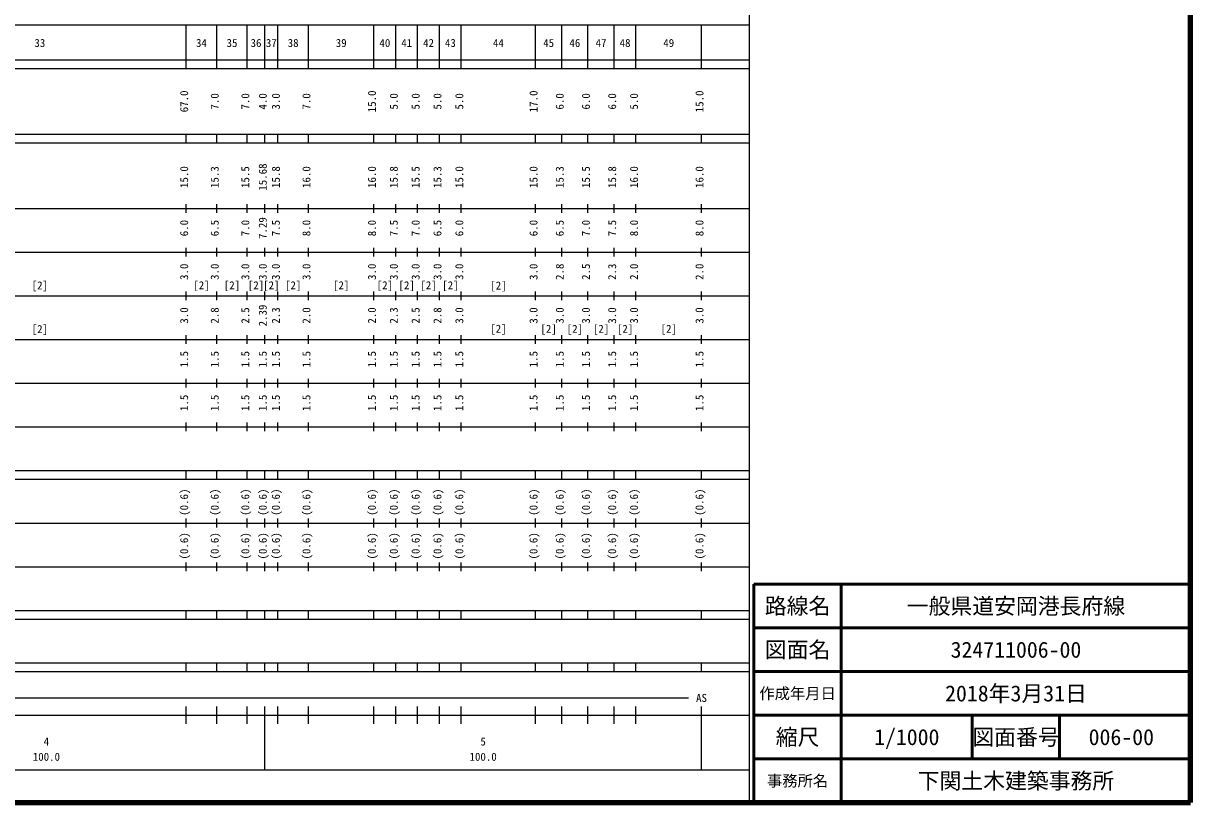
# Model space of a CAD drawing. Units: millimetres on the paper, enlarged 1000 times. Extents: x 40000 to 680000, y 20000 to 380000.
# Drawn here: x 412722 to 680000, y 20000 to 198357 of the extents above; entities that cross this region are included whole.
import ezdxf
from ezdxf.enums import TextEntityAlignment as Align

# ---------------------------------------------------------------- set-up
doc = ezdxf.new("R2010")
doc.units = ezdxf.units.MM
doc.header["$LTSCALE"] = 1000
for name, color, linetype, lineweight in [('M-TTL', 2, 'Continuous', 140), ('M-TTL-BAND', 7, 'Continuous', 25), ('M-TTL-FRAM', 2, 'Continuous', 50), ('M-TTL-LINE', 7, 'Continuous', 50)]:
    doc.layers.add(name, color=color, linetype=linetype, lineweight=lineweight)
doc.layers.add('M-TTL-TXT', color=7, linetype='Continuous')
doc.styles.add('ＭＳ ゴシック', font='')
doc.styles.get('ＭＳ ゴシック').set_extended_font_data('MS Gothic')

msp = doc.modelspace()

# ---------------------------------------------------------------- linework, layer by layer
at = {"layer": 'M-TTL'}
for p, q in [((680000, 20000), (680000, 380000)), ((40000, 20000), (680000, 20000))]:
    msp.add_line(p, q, dxfattribs=at)
at = {"layer": 'M-TTL-BAND'}
for p, q in [((579000, 20000), (579000, 370000)), ((68000, 198000), (579000, 198000)), ((450000, 188000), (450000, 198000)), ((457000, 188000), (457000, 198000)), ((464000, 188000), (464000, 198000)), ((468000, 188000), (468000, 198000)), ((471000, 188000), (471000, 198000)), ((478000, 188000), (478000, 198000)), ((493000, 188000), (493000, 198000)), ((498000, 188000), (498000, 198000)), ((503000, 188000), (503000, 198000)), ((508000, 188000), (508000, 198000)), ((513000, 188000), (513000, 198000)), ((530000, 188000), (530000, 198000)), ((536000, 188000), (536000, 198000)), ((542000, 188000), (542000, 198000)), ((548000, 188000), (548000, 198000)), ((553000, 188000), (553000, 198000)), ((568000, 188000), (568000, 198000)), ((40000, 190000), (579000, 190000)), ((40000, 188000), (579000, 188000)), ((40000, 173000), (579000, 173000)), ((450000, 171000), (450000, 173000)), ((457000, 171000), (457000, 173000)), ((464000, 171000), (464000, 173000)), ((468000, 171000), (468000, 173000)), ((471000, 171000), (471000, 173000)), ((478000, 171000), (478000, 173000)), ((493000, 171000), (493000, 173000)), ((498000, 171000), (498000, 173000)), ((503000, 171000), (503000, 173000)), ((508000, 171000), (508000, 173000)), ((513000, 171000), (513000, 173000)), ((530000, 171000), (530000, 173000)), ((536000, 171000), (536000, 173000)), ((542000, 171000), (542000, 173000)), ((548000, 171000), (548000, 173000)), ((553000, 171000), (553000, 173000)), ((568000, 171000), (568000, 173000)), ((40000, 171000), (579000, 171000)), ((40000, 156000), (579000, 156000)), ((450000, 155000), (450000, 157000)), ((457000, 155000), (457000, 157000)), ((464000, 155000), (464000, 157000)), ((468000, 155000), (468000, 157000)), ((471000, 155000), (471000, 157000)), ((478000, 155000), (478000, 157000)), ((493000, 155000), (493000, 157000)), ((498000, 155000), (498000, 157000)), ((503000, 155000), (503000, 157000)), ((508000, 155000), (508000, 157000)), ((513000, 155000), (513000, 157000)), ((530000, 155000), (530000, 157000)), ((536000, 155000), (536000, 157000)), ((542000, 155000), (542000, 157000)), ((548000, 155000), (548000, 157000)), ((553000, 155000), (553000, 157000)), ((568000, 155000), (568000, 157000)), ((46000, 146000), (579000, 146000)), ((450000, 145000), (450000, 147000)), ((457000, 145000), (457000, 147000)), ((464000, 145000), (464000, 147000)), ((468000, 145000), (468000, 147000)), ((471000, 145000), (471000, 147000)), ((478000, 145000), (478000, 147000)), ((493000, 145000), (493000, 147000)), ((498000, 145000), (498000, 147000)), ((503000, 145000), (503000, 147000)), ((508000, 145000), (508000, 147000)), ((513000, 145000), (513000, 147000)), ((530000, 145000), (530000, 147000)), ((536000, 145000), (536000, 147000)), ((542000, 145000), (542000, 147000)), ((548000, 145000), (548000, 147000)), ((553000, 145000), (553000, 147000)), ((568000, 145000), (568000, 147000)), ((450000, 135000), (450000, 137000)), ((457000, 135000), (457000, 137000)), ((464000, 135000), (464000, 137000)), ((468000, 135000), (468000, 137000)), ((471000, 135000), (471000, 137000)), ((478000, 135000), (478000, 137000)), ((493000, 135000), (493000, 137000)), ((498000, 135000), (498000, 137000)), ((503000, 135000), (503000, 137000)), ((508000, 135000), (508000, 137000)), ((513000, 135000), (513000, 137000)), ((530000, 135000), (530000, 137000)), ((536000, 135000), (536000, 137000)), ((542000, 135000), (542000, 137000)), ((548000, 135000), (548000, 137000)), ((553000, 135000), (553000, 137000)), ((568000, 135000), (568000, 137000)), ((52000, 136000), (579000, 136000)), ((46000, 126000), (579000, 126000)), ((450000, 125000), (450000, 127000)), ((457000, 125000), (457000, 127000)), ((464000, 125000), (464000, 127000)), ((468000, 125000), (468000, 127000)), ((471000, 125000), (471000, 127000)), ((478000, 125000), (478000, 127000)), ((493000, 125000), (493000, 127000)), ((498000, 125000), (498000, 127000)), ((503000, 125000), (503000, 127000)), ((508000, 125000), (508000, 127000)), ((513000, 125000), (513000, 127000)), ((530000, 125000), (530000, 127000)), ((536000, 125000), (536000, 127000)), ((542000, 125000), (542000, 127000)), ((548000, 125000), (548000, 127000)), ((553000, 125000), (553000, 127000)), ((568000, 125000), (568000, 127000)), ((52000, 116000), (579000, 116000)), ((450000, 115000), (450000, 117000)), ((457000, 115000), (457000, 117000)), ((464000, 115000), (464000, 117000)), ((468000, 115000), (468000, 117000)), ((471000, 115000), (471000, 117000)), ((478000, 115000), (478000, 117000)), ((493000, 115000), (493000, 117000)), ((498000, 115000), (498000, 117000)), ((503000, 115000), (503000, 117000)), ((508000, 115000), (508000, 117000)), ((513000, 115000), (513000, 117000)), ((530000, 115000), (530000, 117000)), ((536000, 115000), (536000, 117000)), ((542000, 115000), (542000, 117000)), ((548000, 115000), (548000, 117000)), ((553000, 115000), (553000, 117000)), ((568000, 115000), (568000, 117000)), ((450000, 105000), (450000, 107000)), ((457000, 105000), (457000, 107000)), ((464000, 105000), (464000, 107000)), ((468000, 105000), (468000, 107000)), ((471000, 105000), (471000, 107000)), ((478000, 105000), (478000, 107000)), ((493000, 105000), (493000, 107000)), ((498000, 105000), (498000, 107000)), ((503000, 105000), (503000, 107000)), ((508000, 105000), (508000, 107000)), ((513000, 105000), (513000, 107000)), ((530000, 105000), (530000, 107000)), ((536000, 105000), (536000, 107000)), ((542000, 105000), (542000, 107000)), ((548000, 105000), (548000, 107000)), ((553000, 105000), (553000, 107000)), ((568000, 105000), (568000, 107000)), ((46000, 106000), (579000, 106000)), ((40000, 96000), (579000, 96000)), ((40000, 94000), (579000, 94000)), ((450000, 94000), (450000, 96000)), ((457000, 94000), (457000, 96000)), ((464000, 94000), (464000, 96000)), ((468000, 94000), (468000, 96000)), ((471000, 94000), (471000, 96000)), ((478000, 94000), (478000, 96000)), ((493000, 94000), (493000, 96000)), ((498000, 94000), (498000, 96000)), ((503000, 94000), (503000, 96000)), ((508000, 94000), (508000, 96000)), ((513000, 94000), (513000, 96000)), ((530000, 94000), (530000, 96000)), ((536000, 94000), (536000, 96000)), ((542000, 94000), (542000, 96000)), ((548000, 94000), (548000, 96000)), ((553000, 94000), (553000, 96000)), ((568000, 94000), (568000, 96000)), ((49000, 84000), (579000, 84000)), ((450000, 83000), (450000, 85000)), ((457000, 83000), (457000, 85000)), ((464000, 83000), (464000, 85000)), ((468000, 83000), (468000, 85000)), ((471000, 83000), (471000, 85000)), ((478000, 83000), (478000, 85000)), ((493000, 83000), (493000, 85000)), ((498000, 83000), (498000, 85000)), ((503000, 83000), (503000, 85000)), ((508000, 83000), (508000, 85000)), ((513000, 83000), (513000, 85000)), ((530000, 83000), (530000, 85000)), ((536000, 83000), (536000, 85000)), ((542000, 83000), (542000, 85000)), ((548000, 83000), (548000, 85000)), ((553000, 83000), (553000, 85000)), ((568000, 83000), (568000, 85000)), ((450000, 73000), (450000, 75000)), ((457000, 73000), (457000, 75000)), ((464000, 73000), (464000, 75000)), ((468000, 73000), (468000, 75000)), ((471000, 73000), (471000, 75000)), ((478000, 73000), (478000, 75000)), ((493000, 73000), (493000, 75000)), ((498000, 73000), (498000, 75000)), ((503000, 73000), (503000, 75000)), ((508000, 73000), (508000, 75000)), ((513000, 73000), (513000, 75000)), ((530000, 73000), (530000, 75000)), ((536000, 73000), (536000, 75000)), ((542000, 73000), (542000, 75000)), ((548000, 73000), (548000, 75000)), ((553000, 73000), (553000, 75000)), ((568000, 73000), (568000, 75000)), ((40000, 74000), (579000, 74000)), ((40000, 64000), (579000, 64000)), ((40000, 62000), (579000, 62000)), ((450000, 62000), (450000, 64000)), ((457000, 62000), (457000, 64000)), ((464000, 62000), (464000, 64000)), ((468000, 62000), (468000, 64000)), ((471000, 62000), (471000, 64000)), ((478000, 62000), (478000, 64000)), ((493000, 62000), (493000, 64000)), ((498000, 62000), (498000, 64000)), ((503000, 62000), (503000, 64000)), ((508000, 62000), (508000, 64000)), ((513000, 62000), (513000, 64000)), ((530000, 62000), (530000, 64000)), ((536000, 62000), (536000, 64000)), ((542000, 62000), (542000, 64000)), ((548000, 62000), (548000, 64000)), ((553000, 62000), (553000, 64000)), ((568000, 62000), (568000, 64000)), ((40000, 52000), (579000, 52000)), ((450000, 50000), (450000, 52000)), ((457000, 50000), (457000, 52000)), ((464000, 50000), (464000, 52000)), ((468000, 50000), (468000, 52000)), ((471000, 50000), (471000, 52000)), ((478000, 50000), (478000, 52000)), ((493000, 50000), (493000, 52000)), ((498000, 50000), (498000, 52000)), ((503000, 50000), (503000, 52000)), ((508000, 50000), (508000, 52000)), ((513000, 50000), (513000, 52000)), ((530000, 50000), (530000, 52000)), ((536000, 50000), (536000, 52000)), ((542000, 50000), (542000, 52000)), ((548000, 50000), (548000, 52000)), ((553000, 50000), (553000, 52000)), ((568000, 50000), (568000, 52000)), ((40000, 50000), (579000, 50000)), ((71000, 44000), (565000, 44000)), ((450000, 38000), (450000, 42000)), ((457000, 38000), (457000, 42000)), ((464000, 38000), (464000, 42000)), ((468000, 27500), (468000, 42000)), ((471000, 38000), (471000, 42000)), ((478000, 38000), (478000, 42000)), ((493000, 38000), (493000, 42000)), ((498000, 38000), (498000, 42000)), ((503000, 38000), (503000, 42000)), ((508000, 38000), (508000, 42000)), ((513000, 38000), (513000, 42000)), ((530000, 38000), (530000, 42000)), ((536000, 38000), (536000, 42000)), ((542000, 38000), (542000, 42000)), ((548000, 38000), (548000, 42000)), ((553000, 38000), (553000, 42000)), ((568000, 27500), (568000, 42000)), ((40000, 40000), (579000, 40000)), ((68000, 27500), (579000, 27500))]:
    msp.add_line(p, q, dxfattribs=at)
at = {"layer": 'M-TTL-FRAM'}
for p, q in [((680000, 70000), (580000, 70000)), ((580000, 70000), (580000, 20000))]:
    msp.add_line(p, q, dxfattribs=at)
at = {"layer": 'M-TTL-LINE'}
for p, q in [((600000, 70000), (600000, 20000)), ((680000, 60000), (580000, 60000)), ((680000, 50000), (580000, 50000)), ((680000, 40000), (580000, 40000)), ((630000, 40000), (630000, 30000)), ((650000, 40000), (650000, 30000)), ((680000, 30000), (580000, 30000))]:
    msp.add_line(p, q, dxfattribs=at)

# ---------------------------------------------------------------- texts
at = {"layer": 'M-TTL-BAND', "style": 'ＭＳ ゴシック'}
for s, p in [('33', (416500, 192405)), ('34', (453500, 192405)), ('35', (460500, 192405)), ('36', (466000, 192405)), ('37', (469500, 192405)), ('38', (474500, 192405)), ('39', (485500, 192405)), ('40', (495500, 192405)), ('41', (500500, 192405)), ('42', (505500, 192405)), ('43', (510500, 192405)), ('44', (521500, 192405)), ('45', (533000, 192405)), ('46', (539000, 192405)), ('47', (545000, 192405)), ('48', (550500, 192405)), ('49', (560500, 192405)), ('[2]', (416500, 136921)), ('[2]', (453500, 136949)), ('[2]', (460500, 136949)), ('[2]', (466000, 136949)), ('[2]', (469500, 136949)), ('[2]', (474500, 136949)), ('[2]', (485500, 136949)), ('[2]', (495500, 136949)), ('[2]', (500500, 136949)), ('[2]', (505500, 136949)), ('[2]', (510500, 136949)), ('[2]', (521500, 136884)), ('[2]', (416500, 126926)), ('[2]', (521500, 127003)), ('[2]', (533000, 126979)), ('[2]', (539000, 126979)), ('[2]', (545000, 126979)), ('[2]', (550500, 126979)), ('[2]', (560500, 126979)), ('AS', (568000, 42500)), ('4', (418000, 32523)), ('5', (518000, 32523)), ('100.0', (418000, 29033)), ('100.0', (518000, 29033))]:
    msp.add_text(s, height=1833, dxfattribs=at).set_placement(p, align=Align.BOTTOM_CENTER)
for s, p in [('67.0', (451000, 180500)), ('7.0', (458000, 180500)), ('7.0', (465000, 180500)), ('4.0', (469000, 180500)), ('3.0', (472000, 180500)), ('7.0', (479000, 180500)), ('15.0', (494000, 180500)), ('5.0', (499000, 180500)), ('5.0', (504000, 180500)), ('5.0', (509000, 180500)), ('5.0', (514000, 180500)), ('17.0', (531000, 180500)), ('6.0', (537000, 180500)), ('6.0', (543000, 180500)), ('6.0', (549000, 180500)), ('5.0', (554000, 180500)), ('15.0', (569000, 180500)), ('15.68', (469000, 163174)), ('15.0', (451000, 163174)), ('15.3', (458000, 163174)), ('15.5', (465000, 163174)), ('15.8', (472000, 163174)), ('16.0', (479000, 163174)), ('16.0', (494000, 163174)), ('15.8', (499000, 163174)), ('15.5', (504000, 163174)), ('15.3', (509000, 163174)), ('15.0', (514000, 163174)), ('15.0', (531000, 163174)), ('15.3', (537000, 163174)), ('15.5', (543000, 163174)), ('15.8', (549000, 163174)), ('16.0', (554000, 163174)), ('16.0', (569000, 163174)), ('6.0', (451000, 151500)), ('6.5', (458000, 151500)), ('7.0', (465000, 151500)), ('7.29', (469000, 151500)), ('7.5', (472000, 151500)), ('8.0', (479000, 151500)), ('8.0', (494000, 151500)), ('7.5', (499000, 151500)), ('7.0', (504000, 151500)), ('6.5', (509000, 151500)), ('6.0', (514000, 151500)), ('6.0', (531000, 151500)), ('6.5', (537000, 151500)), ('7.0', (543000, 151500)), ('7.5', (549000, 151500)), ('8.0', (554000, 151500)), ('8.0', (569000, 151500)), ('3.0', (451000, 141500)), ('3.0', (458000, 141500)), ('3.0', (465000, 141500)), ('3.0', (469000, 141500)), ('3.0', (472000, 141500)), ('3.0', (479000, 141500)), ('3.0', (494000, 141500)), ('3.0', (499000, 141500)), ('3.0', (504000, 141500)), ('3.0', (509000, 141500)), ('3.0', (514000, 141500)), ('3.0', (531000, 141500)), ('2.8', (537000, 141500)), ('2.5', (543000, 141500)), ('2.3', (549000, 141500)), ('2.0', (554000, 141500)), ('2.0', (569000, 141500)), ('2.39', (469000, 131500)), ('3.0', (451000, 131500)), ('2.8', (458000, 131500)), ('2.5', (465000, 131500)), ('2.3', (472000, 131500)), ('2.0', (479000, 131500)), ('2.0', (494000, 131500)), ('2.3', (499000, 131500)), ('2.5', (504000, 131500)), ('2.8', (509000, 131500)), ('3.0', (514000, 131500)), ('3.0', (531000, 131500)), ('3.0', (537000, 131500)), ('3.0', (543000, 131500)), ('3.0', (549000, 131500)), ('3.0', (554000, 131500)), ('3.0', (569000, 131500)), ('1.5', (451000, 121500)), ('1.5', (458000, 121500)), ('1.5', (465000, 121500)), ('1.5', (469000, 121500)), ('1.5', (472000, 121500)), ('1.5', (479000, 121500)), ('1.5', (494000, 121500)), ('1.5', (499000, 121500)), ('1.5', (504000, 121500)), ('1.5', (509000, 121500)), ('1.5', (514000, 121500)), ('1.5', (531000, 121500)), ('1.5', (537000, 121500)), ('1.5', (543000, 121500)), ('1.5', (549000, 121500)), ('1.5', (554000, 121500)), ('1.5', (569000, 121500)), ('1.5', (451000, 111500)), ('1.5', (458000, 111500)), ('1.5', (465000, 111500)), ('1.5', (469000, 111500)), ('1.5', (472000, 111500)), ('1.5', (479000, 111500)), ('1.5', (494000, 111500)), ('1.5', (499000, 111500)), ('1.5', (504000, 111500)), ('1.5', (509000, 111500)), ('1.5', (514000, 111500)), ('1.5', (531000, 111500)), ('1.5', (537000, 111500)), ('1.5', (543000, 111500)), ('1.5', (549000, 111500)), ('1.5', (554000, 111500)), ('1.5', (569000, 111500)), ('(0.6)', (451000, 88764)), ('(0.6)', (458000, 88764)), ('(0.6)', (465000, 88764)), ('(0.6)', (469000, 88764)), ('(0.6)', (472000, 88764)), ('(0.6)', (479000, 88764)), ('(0.6)', (494000, 88764)), ('(0.6)', (499000, 88764)), ('(0.6)', (504000, 88764)), ('(0.6)', (509000, 88764)), ('(0.6)', (514000, 88764)), ('(0.6)', (531000, 88764)), ('(0.6)', (537000, 88764)), ('(0.6)', (543000, 88764)), ('(0.6)', (549000, 88764)), ('(0.6)', (554000, 88764)), ('(0.6)', (569000, 88764)), ('(0.6)', (451000, 78764)), ('(0.6)', (458000, 78764)), ('(0.6)', (465000, 78764)), ('(0.6)', (469000, 78764)), ('(0.6)', (472000, 78764)), ('(0.6)', (479000, 78764)), ('(0.6)', (494000, 78764)), ('(0.6)', (499000, 78764)), ('(0.6)', (504000, 78764)), ('(0.6)', (509000, 78764)), ('(0.6)', (514000, 78764)), ('(0.6)', (531000, 78764)), ('(0.6)', (537000, 78764)), ('(0.6)', (543000, 78764)), ('(0.6)', (549000, 78764)), ('(0.6)', (554000, 78764)), ('(0.6)', (569000, 78764))]:
    msp.add_text(s, height=1833, rotation=90, dxfattribs=at).set_placement(p, align=Align.BOTTOM_CENTER)
at = {"layer": 'M-TTL-TXT', "style": 'ＭＳ ゴシック'}
for s, height, p in [('路線名', 3666, (590000, 65000)), ('路線名', 3666, (590000, 65000)), ('一般県道安岡港長府線', 3666, (640000, 65000)), ('図面名', 3666, (590000, 55000)), ('図面名', 3666, (590000, 55000)), ('324711006-00', 3666, (640000, 55000)), ('作成年月日', 2566, (590000, 45000)), ('作成年月日', 2566, (590000, 45000)), ('2018年3月31日', 3666, (640000, 45000)), ('縮尺', 3666, (590000, 35000)), ('縮尺', 3666, (590000, 35000)), ('1/1000', 3666, (615000, 35000)), ('図面番号', 3666, (640000, 35000)), ('図面番号', 3666, (640000, 35000)), ('006-00', 3666, (664125, 35000)), ('下関土木建築事務所', 3666, (640000, 25000)), ('事務所名', 2566, (590000, 25000)), ('事務所名', 2566, (590000, 25000))]:
    msp.add_text(s, height=height, dxfattribs=at).set_placement(p, align=Align.MIDDLE_CENTER)

doc.saveas('drawing.dxf')
